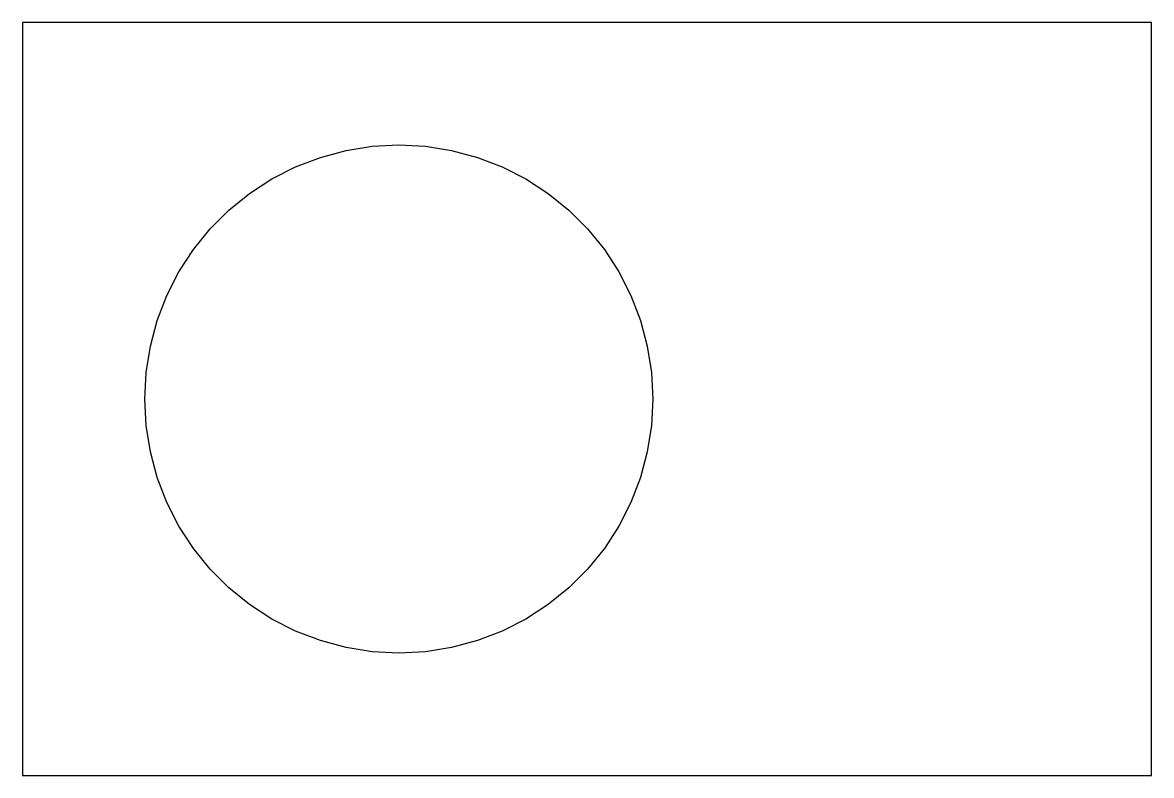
# Model space of a CAD drawing. Header units: metres. Extents: x -64 to 127, y -64 to 64.
import ezdxf

# ---------------------------------------------------------------- set-up
doc = ezdxf.new("R2010")
doc.units = ezdxf.units.M

msp = doc.modelspace()

# ---------------------------------------------------------------- linework, layer by layer
for p, q in [((127, 63.5), (-63.5, 63.5)), ((-63.5, 63.5), (-63.5, -63.5)), ((127, -63.5), (127, 63.5)), ((-13.2452, 40.7646), (-8.91161, 41.9258)), ((-8.91161, 41.9258), (-4.48035, 42.6277)), ((-4.48035, 42.6277), (0, 42.8625)), ((0, 42.8625), (4.48035, 42.6277)), ((4.48035, 42.6277), (8.91161, 41.9258)), ((8.91161, 41.9258), (13.2452, 40.7646)), ((-17.4337, 39.1568), (-13.2452, 40.7646)), ((13.2452, 40.7646), (17.4337, 39.1568)), ((-21.4312, 37.12), (-17.4337, 39.1568)), ((17.4337, 39.1568), (21.4312, 37.12)), ((-25.1939, 34.6765), (-21.4312, 37.12)), ((21.4312, 37.12), (25.1939, 34.6765)), ((-28.6806, 31.853), (-25.1939, 34.6765)), ((25.1939, 34.6765), (28.6806, 31.853)), ((-31.853, 28.6806), (-28.6806, 31.853)), ((28.6806, 31.853), (31.853, 28.6806)), ((-34.6765, 25.1939), (-31.853, 28.6806)), ((31.853, 28.6806), (34.6765, 25.1939)), ((-37.12, 21.4312), (-34.6765, 25.1939)), ((34.6765, 25.1939), (37.12, 21.4312)), ((-39.1568, 17.4337), (-37.12, 21.4312)), ((37.12, 21.4312), (39.1568, 17.4337)), ((-40.7646, 13.2452), (-39.1568, 17.4337)), ((39.1568, 17.4337), (40.7646, 13.2452)), ((-41.9258, 8.91161), (-40.7646, 13.2452)), ((40.7646, 13.2452), (41.9258, 8.91161)), ((-42.6277, 4.48035), (-41.9258, 8.91161)), ((41.9258, 8.91161), (42.6277, 4.48035)), ((-42.8625, 0), (-42.6277, 4.48035)), ((42.6277, 4.48035), (42.8625, 0)), ((-42.6277, -4.48035), (-42.8625, 0)), ((42.8625, 0), (42.6277, -4.48035)), ((-41.9258, -8.91161), (-42.6277, -4.48035)), ((42.6277, -4.48035), (41.9258, -8.91161)), ((-40.7646, -13.2452), (-41.9258, -8.91161)), ((41.9258, -8.91161), (40.7646, -13.2452)), ((-39.1568, -17.4337), (-40.7646, -13.2452)), ((40.7646, -13.2452), (39.1568, -17.4337)), ((-37.12, -21.4312), (-39.1568, -17.4337)), ((39.1568, -17.4337), (37.12, -21.4312)), ((-34.6765, -25.1939), (-37.12, -21.4312)), ((37.12, -21.4312), (34.6765, -25.1939)), ((-31.853, -28.6806), (-34.6765, -25.1939)), ((34.6765, -25.1939), (31.853, -28.6806)), ((-28.6806, -31.853), (-31.853, -28.6806)), ((31.853, -28.6806), (28.6806, -31.853)), ((-25.1939, -34.6765), (-28.6806, -31.853)), ((28.6806, -31.853), (25.1939, -34.6765)), ((-21.4312, -37.12), (-25.1939, -34.6765)), ((25.1939, -34.6765), (21.4312, -37.12)), ((-17.4337, -39.1568), (-21.4312, -37.12)), ((21.4312, -37.12), (17.4337, -39.1568)), ((-13.2452, -40.7646), (-17.4337, -39.1568)), ((17.4337, -39.1568), (13.2452, -40.7646)), ((-8.91161, -41.9258), (-13.2452, -40.7646)), ((13.2452, -40.7646), (8.91161, -41.9258)), ((-4.48035, -42.6277), (-8.91161, -41.9258)), ((0, -42.8625), (-4.48035, -42.6277)), ((4.48035, -42.6277), (0, -42.8625)), ((8.91161, -41.9258), (4.48035, -42.6277)), ((-63.5, -63.5), (127, -63.5))]:
    msp.add_line(p, q)

doc.saveas('drawing.dxf')
